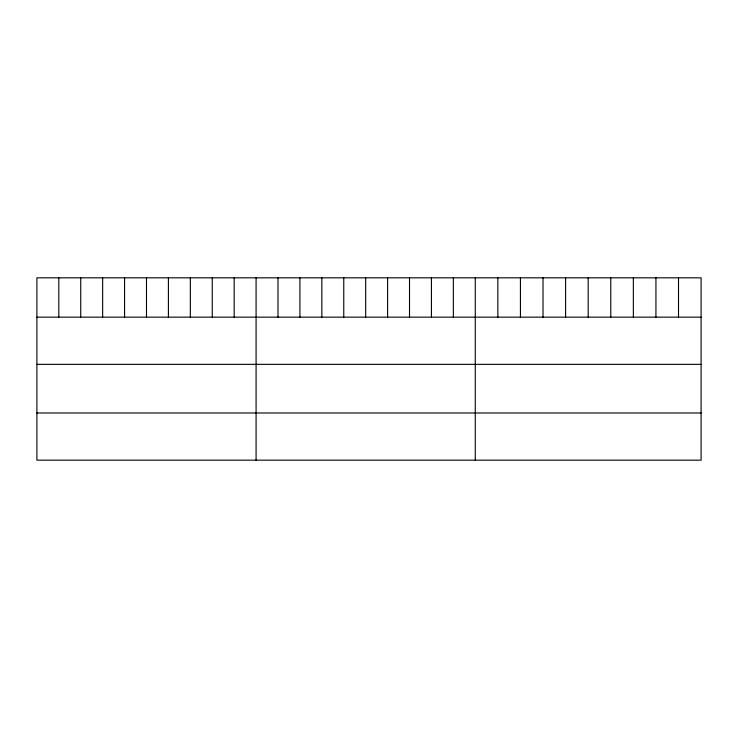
<?xml version="1.0" encoding="UTF-8"?>
<svg xmlns="http://www.w3.org/2000/svg" width="738" height="738" viewBox="0 0 738 738"><rect width="100%" height="100%" fill="white"/><g stroke="black" fill="none" stroke-linecap="round" stroke-linejoin="round"><path stroke-width="1.11" d="M701.1 317.156L701.1 460.171L36.9 460.171L36.9 277.829L701.1 277.829L701.1 317.156L36.9 317.156M36.9 364.351L701.1 364.351M36.9 412.976L701.1 412.976M678.517 277.829L678.517 317.156M655.934 277.829L655.934 317.156M633.352 277.829L633.352 317.156M610.769 277.829L610.769 317.156M588.186 277.829L588.186 317.156M565.603 277.829L565.603 317.156M543.02 277.829L543.02 317.156M520.438 277.829L520.438 317.156M497.855 277.829L497.855 317.156M475.272 277.829L475.272 460.171M453.353 277.829L453.353 317.156M431.435 277.829L431.435 317.156M409.516 277.829L409.516 317.156M387.598 277.829L387.598 317.156M365.679 277.829L365.679 317.156M343.76 277.829L343.76 317.156M321.842 277.829L321.842 317.156M299.923 277.829L299.923 317.156M278.005 277.829L278.005 317.156M256.086 277.829L256.086 460.171M234.167 277.829L234.167 317.156M212.249 277.829L212.249 317.156M190.33 277.829L190.33 317.156M168.412 277.829L168.412 317.156M146.493 277.829L146.493 317.156M124.574 277.829L124.574 317.156M102.656 277.829L102.656 317.156M80.737 277.829L80.737 317.156M58.819 277.829L58.819 317.156"/></g></svg>
